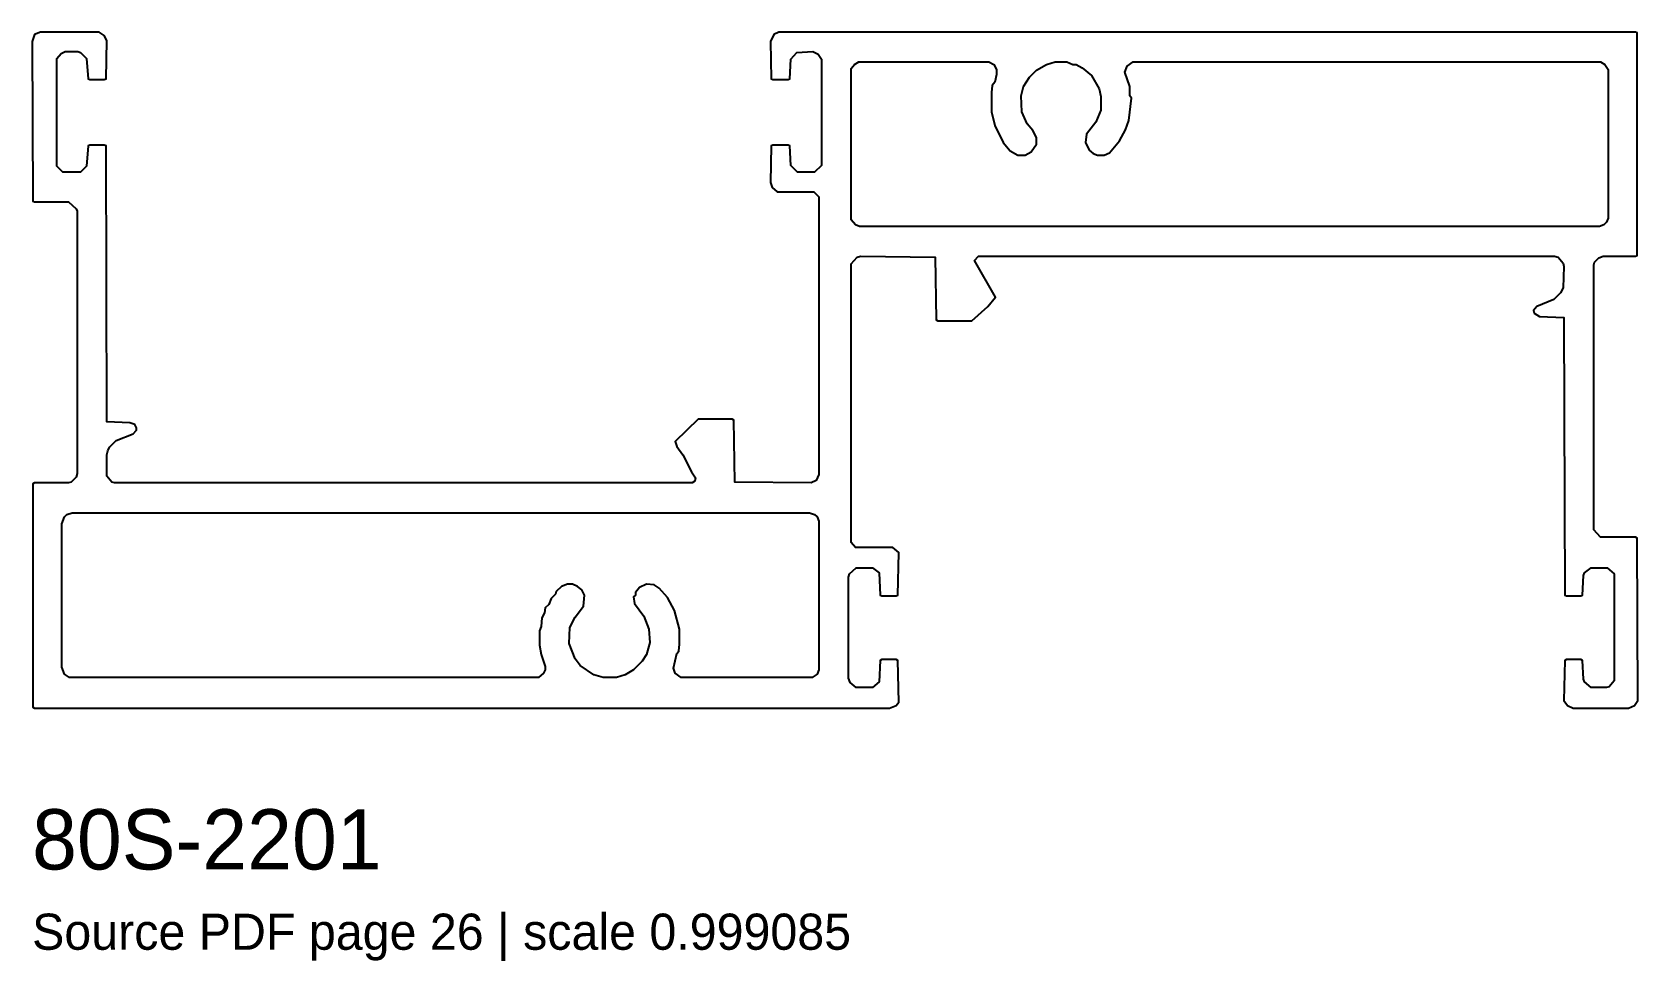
# Model space of a CAD drawing. Header units: millimetres. Extents: x 0 to 79.9, y -12.6 to 33.7.
import ezdxf

# ---------------------------------------------------------------- set-up
doc = ezdxf.new("R2010")
doc.units = ezdxf.units.MM
doc.layers.add('INFO', color=7, linetype='Continuous')
doc.layers.add('PROFILE', color=7, linetype='Continuous')

msp = doc.modelspace()

# ---------------------------------------------------------------- linework, layer by layer
at = {"layer": 'PROFILE'}
for points in [[(0, 33.244), (0.042, 25.292), (0.127, 25.25), (1.819, 25.25), (2.199, 24.912), (2.242, 24.785), (2.242, 11.716), (2.199, 11.546), (1.946, 11.293), (1.819, 11.25), (0.127, 11.25), (0.042, 11.208), (0.042, 0.085), (0.127, 0.042), (42.675, 0.042), (43.014, 0.169), (43.141, 0.338), (43.098, 2.411), (43.014, 2.453), (42.295, 2.453), (42.21, 2.411), (42.168, 1.353), (41.829, 1.057), (41.026, 1.057), (40.73, 1.311), (40.645, 1.523), (40.645, 6.556), (40.687, 6.725), (41.026, 7.021), (41.829, 7.021), (42.168, 6.767), (42.21, 5.667), (42.295, 5.625), (43.014, 5.625), (43.098, 5.667), (43.141, 7.782), (42.844, 8.036), (40.983, 8.036), (40.772, 8.29), (40.772, 22.162), (41.068, 22.501), (41.237, 22.543), (44.959, 22.501), (45.001, 19.371), (45.086, 19.329), (46.778, 19.329), (47.581, 20.048), (47.962, 20.513), (46.905, 22.332), (47.116, 22.543), (75.792, 22.543), (75.961, 22.501), (76.215, 22.205), (76.257, 22.035), (76.215, 20.978), (76.088, 20.724), (75.75, 20.386), (74.904, 20.048), (74.735, 19.836), (74.777, 19.709), (75.031, 19.54), (76.257, 19.498), (76.299, 5.667), (76.384, 5.625), (77.103, 5.625), (77.188, 5.667), (77.23, 6.64), (77.272, 6.767), (77.611, 7.021), (78.414, 7.021), (78.753, 6.725), (78.753, 1.396), (78.499, 1.1), (78.372, 1.057), (77.611, 1.057), (77.272, 1.353), (77.23, 1.48), (77.188, 2.411), (77.103, 2.453), (76.384, 2.453), (76.299, 2.411), (76.257, 0.423), (76.426, 0.169), (76.722, 0.042), (79.472, 0.042), (79.768, 0.169), (79.937, 0.423), (79.895, 8.501), (79.81, 8.544), (78.076, 8.544), (77.737, 8.924), (77.737, 22.12), (77.78, 22.247), (77.991, 22.458), (78.203, 22.543), (79.81, 22.543), (79.895, 22.585), (79.895, 33.667), (79.81, 33.709), (37.177, 33.709), (36.923, 33.582), (36.754, 33.244), (36.796, 31.383), (36.881, 31.34), (37.642, 31.34), (37.727, 31.383), (37.769, 32.355), (38.065, 32.694), (38.869, 32.736), (39.123, 32.609), (39.292, 32.355), (39.292, 27.069), (38.953, 26.73), (38.107, 26.73), (37.769, 27.069), (37.727, 28.041), (37.642, 28.084), (36.881, 28.084), (36.796, 28.041), (36.754, 26.223), (36.839, 25.969), (37.092, 25.757), (38.911, 25.757), (39.165, 25.504), (39.165, 11.673), (39.038, 11.377), (38.784, 11.25), (34.978, 11.293), (34.935, 14.38), (34.851, 14.422), (33.159, 14.422), (32.017, 13.323), (32.102, 13.069), (32.398, 12.646), (32.821, 11.8), (33.032, 11.504), (32.99, 11.335), (32.863, 11.25), (4.103, 11.25), (3.976, 11.293), (3.722, 11.589), (3.722, 12.646), (3.764, 12.858), (3.849, 13.027), (4.187, 13.365), (5.033, 13.703), (5.202, 13.873), (5.202, 14), (5.118, 14.169), (4.864, 14.253), (3.722, 14.296), (3.68, 28.041), (3.595, 28.084), (2.876, 28.084), (2.791, 28.041), (2.707, 27.026), (2.411, 26.73), (1.523, 26.73), (1.227, 27.026), (1.227, 32.398), (1.438, 32.651), (1.649, 32.736), (2.284, 32.736), (2.411, 32.694), (2.707, 32.398), (2.791, 31.383), (2.876, 31.34), (3.595, 31.34), (3.68, 31.383), (3.722, 33.286), (3.595, 33.54), (3.341, 33.709), (0.423, 33.709), (0.127, 33.582)], [(40.772, 31.89), (40.941, 32.102), (41.153, 32.228), (47.624, 32.228), (47.877, 32.102), (48.004, 31.848), (48.004, 31.594), (47.92, 31.213), (47.793, 31.044), (47.751, 30.706), (47.751, 29.733), (47.92, 29.056), (48.343, 28.211), (48.681, 27.788), (49.062, 27.576), (49.442, 27.576), (49.738, 27.745), (49.992, 28.126), (49.992, 28.464), (49.823, 28.803), (49.527, 29.141), (49.273, 29.733), (49.231, 30.537), (49.358, 31.002), (49.654, 31.467), (49.992, 31.806), (50.5, 32.102), (50.923, 32.228), (51.515, 32.228), (51.811, 32.102), (51.98, 32.102), (52.276, 31.932), (52.741, 31.552), (53.122, 30.875), (53.207, 30.494), (53.207, 29.818), (52.953, 29.226), (52.488, 28.633), (52.445, 28.211), (52.614, 27.83), (52.826, 27.661), (53.037, 27.576), (53.376, 27.576), (53.63, 27.703), (54.137, 28.295), (54.433, 28.845), (54.602, 29.31), (54.729, 30.41), (54.645, 30.537), (54.645, 31.002), (54.391, 31.721), (54.518, 32.017), (54.814, 32.228), (78.076, 32.228), (78.287, 32.102), (78.457, 31.848), (78.457, 24.446), (78.372, 24.235), (78.245, 24.108), (78.034, 24.023), (41.195, 24.023), (40.983, 24.108), (40.772, 24.362)], [(1.48, 9.22), (1.607, 9.559), (1.734, 9.685), (1.988, 9.77), (38.7, 9.77), (38.953, 9.685), (39.08, 9.559), (39.165, 9.347), (39.165, 1.946), (39.08, 1.734), (38.826, 1.565), (32.313, 1.565), (32.017, 1.776), (31.932, 2.03), (32.102, 2.749), (32.186, 2.876), (32.228, 3.214), (32.228, 3.976), (31.975, 4.906), (31.636, 5.541), (31.213, 6.006), (30.96, 6.175), (30.579, 6.217), (30.241, 6.048), (30.029, 5.794), (30.029, 5.667), (29.945, 5.583), (29.987, 5.245), (30.452, 4.61), (30.706, 3.976), (30.748, 3.299), (30.579, 2.707), (30.368, 2.368), (29.945, 1.946), (29.522, 1.692), (29.099, 1.565), (28.422, 1.565), (27.957, 1.692), (27.28, 2.157), (27.026, 2.495), (26.73, 3.257), (26.772, 4.06), (27.026, 4.568), (27.449, 5.118), (27.491, 5.667), (27.365, 5.921), (27.153, 6.09), (26.899, 6.217), (26.646, 6.217), (26.35, 6.09), (26.096, 5.837), (26.053, 5.71), (25.842, 5.498), (25.715, 5.202), (25.546, 5.033), (25.504, 4.779), (25.377, 4.526), (25.334, 4.103), (25.25, 3.891), (25.25, 3.172), (25.334, 2.707), (25.546, 2.115), (25.546, 1.946), (25.461, 1.776), (25.208, 1.565), (1.861, 1.565), (1.607, 1.734), (1.48, 2.072)]]:
    msp.add_lwpolyline(points, close=True, dxfattribs=at)

# ---------------------------------------------------------------- texts
at = {"layer": 'INFO'}
for s, height, p in [('80S-2201', 3, (0, -8)), ('Source PDF page 26 | scale 0.999085', 1.8, (0, -12))]:
    msp.add_text(s, height=height, dxfattribs=at).set_placement(p)

doc.saveas('drawing.dxf')
